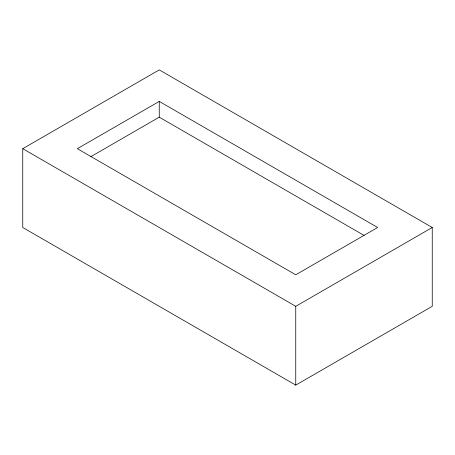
<?xml version="1.0" encoding="UTF-8"?>
<svg xmlns="http://www.w3.org/2000/svg" width="455" height="455" viewBox="0 0 455 455"><rect width="100%" height="100%" fill="white"/><g stroke="black" fill="none" stroke-linecap="round" stroke-linejoin="round"><path stroke-width="0.68" d="M22.75 148.694L159.25 69.882L432.25 227.5L432.25 306.306L295.75 385.118L22.75 227.5L22.75 148.694L295.75 306.306L432.25 227.5M159.25 101.408L77.35 148.694L295.75 274.786L377.65 227.5L159.25 101.408L159.25 117.168L364.114 235.445M90.795 156.691L159.25 117.168M295.75 306.306L295.75 385.118"/></g></svg>
